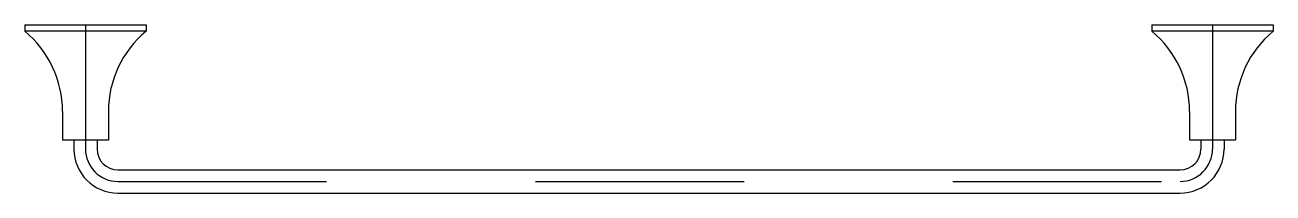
# Model space of a CAD drawing. Extents: x -931.515 to -930.917, y 1.783 to 1.864.
import ezdxf

# ---------------------------------------------------------------- set-up
doc = ezdxf.new("R2010")
doc.units = 0
doc.header["$LTSCALE"] = 0.2
doc.header["$MEASUREMENT"] = 0
doc.linetypes.add('AXES', pattern=[0.54, 0.3, -0.08, 0.08, -0.08])
doc.linetypes.add('CONTINU', pattern=[0])
doc.layers.get('0').update_dxf_attribs({"linetype": 'CONTINUOUS'})
doc.layers.add('DECA_EIXOS', color=5, linetype='AXES')

msp = doc.modelspace()

# ---------------------------------------------------------------- linework, layer by layer
at = {"linetype": 'CONTINU'}
for points in [[(-931.51535, 1.8636), (-931.51535, 1.8606)], [(-931.51535, 1.8636), (-931.48635, 1.8636)], [(-931.45735, 1.8606), (-931.51535, 1.8606)], [(-931.48635, 1.8636), (-931.45735, 1.8636)], [(-931.45735, 1.8636), (-931.45735, 1.8606)], [(-930.97535, 1.8636), (-930.97535, 1.8606)], [(-930.97535, 1.8636), (-930.94635, 1.8636)], [(-930.91735, 1.8606), (-930.97535, 1.8606)], [(-930.94635, 1.8636), (-930.91735, 1.8636)], [(-930.91735, 1.8636), (-930.91735, 1.8606)], [(-931.49735, 1.82218), (-931.49735, 1.8086)], [(-931.47535, 1.82218), (-931.47535, 1.8086)], [(-930.95735, 1.82218), (-930.95735, 1.8086)], [(-930.93535, 1.82212), (-930.93535, 1.8086)], [(-931.49735, 1.8086), (-931.48635, 1.8086)], [(-931.4919, 1.8086), (-931.4919, 1.80415)], [(-931.48635, 1.8086), (-931.47535, 1.8086)], [(-931.4808, 1.8086), (-931.4808, 1.80415)], [(-930.95735, 1.8086), (-930.94635, 1.8086)], [(-930.9519, 1.8086), (-930.9519, 1.80415)], [(-930.94635, 1.8086), (-930.93535, 1.8086)], [(-930.9408, 1.8086), (-930.9408, 1.80415)], [(-931.4708, 1.79415), (-930.9619, 1.79415)], [(-931.4708, 1.78305), (-930.9619, 1.78305)]]:
    msp.add_lwpolyline(points, dxfattribs=at)
for points in [[(-931.49735, 1.82218, 0.222648), (-931.51535, 1.8606)], [(-931.45735, 1.8606, 0.222648), (-931.47535, 1.82218)], [(-930.95735, 1.82218, 0.222647), (-930.97535, 1.8606)], [(-930.91735, 1.8606, 0.222972), (-930.93535, 1.82212)], [(-931.4919, 1.80415, 0.414212), (-931.4708, 1.78305)], [(-931.4808, 1.80415, 0.414192), (-931.4708, 1.79415)], [(-930.9619, 1.78305, 0.414213), (-930.9408, 1.80415)], [(-930.9619, 1.79415, 0.414213), (-930.9519, 1.80415)]]:
    msp.add_lwpolyline(points, format="xyb", dxfattribs=at)
at = {"layer": 'DECA_EIXOS'}
for points in [[(-931.48635, 1.8636), (-931.48635, 1.80415)], [(-930.94635, 1.8636), (-930.94635, 1.80415)], [(-931.4708, 1.7886), (-930.9619, 1.7886)]]:
    msp.add_lwpolyline(points, dxfattribs=at)
for points in [[(-931.48635, 1.80415, 0.4142), (-931.4708, 1.7886)], [(-930.9619, 1.7886, 0.414213), (-930.94635, 1.80415)]]:
    msp.add_lwpolyline(points, format="xyb", dxfattribs=at)

doc.saveas('drawing.dxf')
